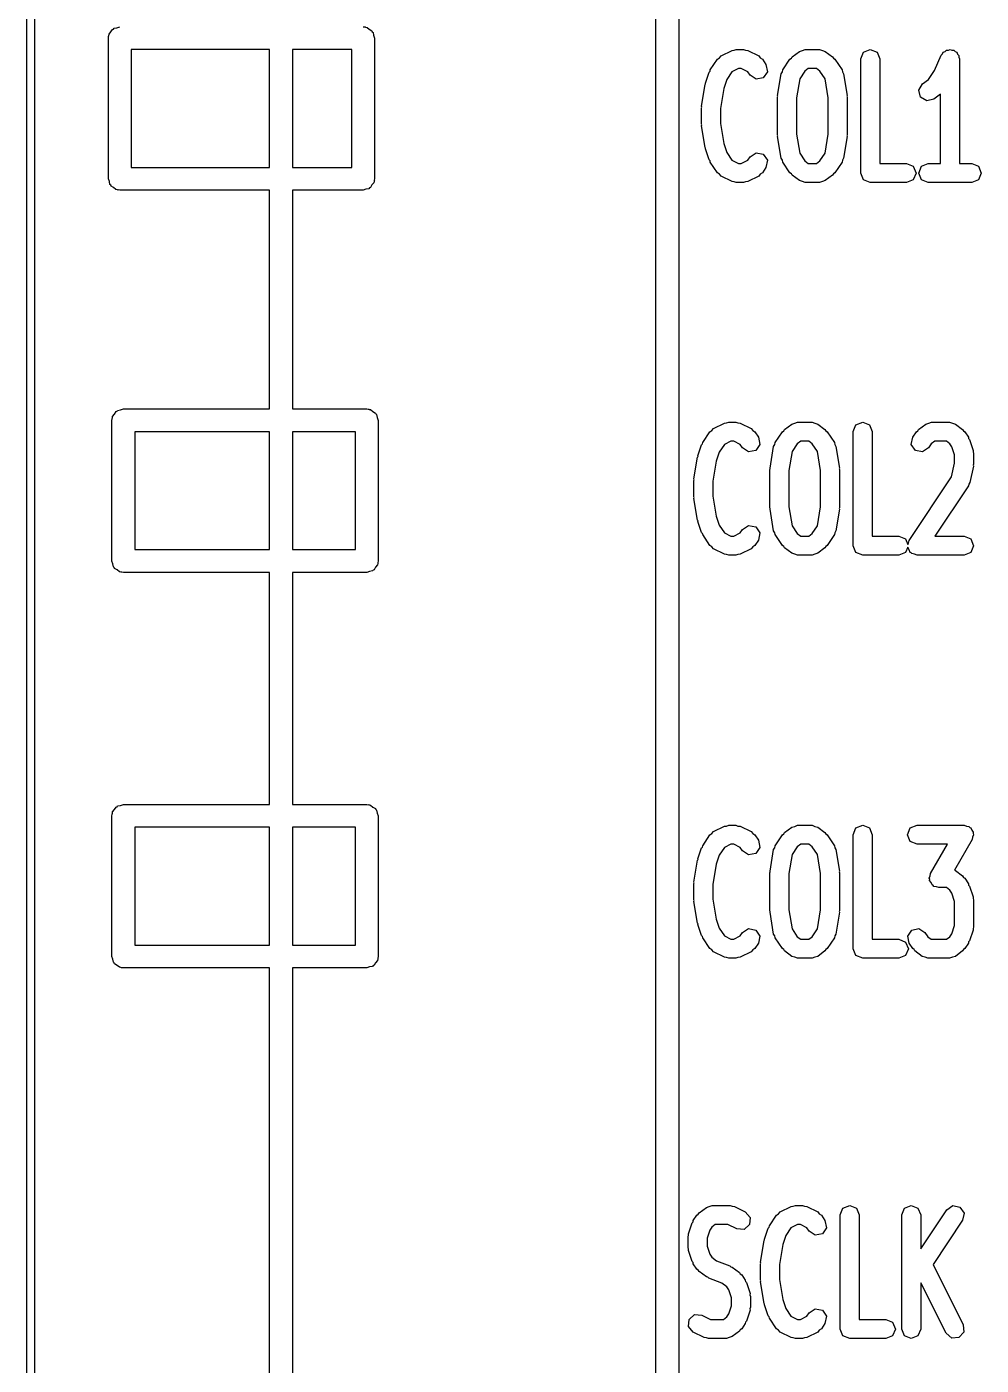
# Model space of a CAD drawing. Extents: x 66 to 223, y -169 to -36.
# Drawn here: x 89.17 to 95.44, y -67.94 to -59.14 of the extents above; entities that cross this region are included whole.
import ezdxf

# ---------------------------------------------------------------- set-up
doc = ezdxf.new("R2010")
doc.units = 0
doc.layers.add('BLACK', color=7, linetype='CONTINUOUS')

msp = doc.modelspace()

# ---------------------------------------------------------------- linework, layer by layer
at = {"layer": 'BLACK', "linetype": 'CONTINUOUS'}
for p, q in [((89.165, -118.993), (89.165, -42.4797)), ((89.215, -42.4797), (89.215, -119)), ((93.4514, -45.7117), (93.4514, -76.1917)), ((93.3014, -76.1167), (93.3014, -45.7867)), ((89.7014, -59.2118), (89.7031, -59.2021)), ((89.7014, -60.1368), (89.7014, -59.2118)), ((89.7026, -59.1988), (89.7042, -59.1959)), ((89.7031, -59.2021), (89.7026, -59.1988)), ((89.7042, -59.1959), (89.7059, -59.1862)), ((89.7059, -59.1862), (89.7185, -59.1713)), ((89.7185, -59.1713), (89.7282, -59.1544)), ((89.7282, -59.1544), (89.7346, -59.1521)), ((89.7346, -59.1521), (89.7389, -59.1469)), ((89.7389, -59.1469), (89.7581, -59.1435)), ((89.7581, -59.1435), (89.7764, -59.1368)), ((91.3764, -59.1368), (91.3862, -59.1386)), ((91.3862, -59.1386), (91.3894, -59.138)), ((91.3894, -59.138), (91.3923, -59.1396)), ((91.3923, -59.1396), (91.4021, -59.1414)), ((91.4021, -59.1414), (91.417, -59.1539)), ((91.417, -59.1539), (91.4339, -59.1636)), ((91.4339, -59.1636), (91.4362, -59.17)), ((91.4362, -59.17), (91.4414, -59.1743)), ((91.4414, -59.1743), (91.4447, -59.1935)), ((91.4447, -59.1935), (91.4514, -59.2118)), ((91.4514, -59.2118), (91.4514, -60.1368)), ((89.8514, -59.2868), (89.8514, -60.0618)), ((90.7614, -59.2868), (89.8514, -59.2868)), ((90.7614, -60.0618), (90.7614, -59.2868)), ((90.9114, -59.2868), (90.9114, -60.0618)), ((91.3014, -59.2868), (90.9114, -59.2868)), ((91.3014, -60.0618), (91.3014, -59.2868)), ((93.7301, -59.3288), (93.8016, -59.2931)), ((93.8016, -59.2931), (93.8161, -59.2921)), ((93.8161, -59.2921), (93.8295, -59.2865)), ((93.8295, -59.2865), (93.8771, -59.2865)), ((93.8771, -59.2865), (93.8906, -59.2921)), ((93.8906, -59.2921), (93.9051, -59.2931)), ((93.9051, -59.2931), (93.9765, -59.3288)), ((94.1968, -59.3347), (94.2444, -59.299)), ((94.2444, -59.299), (94.2636, -59.2941)), ((94.2636, -59.2941), (94.2819, -59.2865)), ((94.2819, -59.2865), (94.3771, -59.2865)), ((94.3771, -59.2865), (94.3954, -59.2941)), ((94.3954, -59.2941), (94.4146, -59.299)), ((94.4146, -59.299), (94.4623, -59.3347)), ((94.648, -59.349), (94.6663, -59.3048)), ((94.6663, -59.3048), (94.7105, -59.2865)), ((94.7105, -59.2865), (94.7547, -59.3048)), ((94.7547, -59.3048), (94.773, -59.349)), ((95.1856, -59.3156), (95.1901, -59.3048)), ((95.1901, -59.3048), (95.2023, -59.2997)), ((95.2023, -59.2997), (95.2119, -59.2907)), ((95.2119, -59.2907), (95.2235, -59.291)), ((95.2235, -59.291), (95.2343, -59.2865)), ((95.2343, -59.2865), (95.2465, -59.2915)), ((95.2465, -59.2915), (95.2597, -59.2919)), ((95.2597, -59.2919), (95.2677, -59.3003)), ((95.2677, -59.3003), (95.2785, -59.3048)), ((95.2785, -59.3048), (95.2835, -59.317)), ((93.6585, -59.4215), (93.7061, -59.35)), ((93.7061, -59.35), (93.7195, -59.341)), ((93.7195, -59.341), (93.7301, -59.3288)), ((93.9765, -59.3288), (93.9871, -59.341)), ((93.9871, -59.341), (94.0006, -59.35)), ((94.0006, -59.35), (94.0244, -59.3857)), ((94.0244, -59.3857), (94.0337, -59.4327)), ((94.1347, -59.4215), (94.1823, -59.35)), ((94.1823, -59.35), (94.1913, -59.344)), ((94.1913, -59.344), (94.1968, -59.3347)), ((94.4623, -59.3347), (94.4678, -59.344)), ((94.4678, -59.344), (94.4768, -59.35)), ((94.4768, -59.35), (94.5244, -59.4215)), ((94.648, -60.099), (94.648, -59.349)), ((94.773, -59.349), (94.773, -60.0365)), ((95.1317, -59.4259), (95.1772, -59.3236)), ((95.1772, -59.3236), (95.1856, -59.3156)), ((95.2835, -59.317), (95.2926, -59.3266)), ((95.2926, -59.3266), (95.2923, -59.3382)), ((95.2923, -59.3382), (95.2968, -59.349)), ((95.2968, -59.349), (95.2968, -60.0365)), ((93.6274, -59.5078), (93.6512, -59.4364)), ((93.6512, -59.4364), (93.6568, -59.4299)), ((93.6568, -59.4299), (93.6585, -59.4215)), ((93.7671, -59.4838), (93.7475, -59.5427)), ((93.8009, -59.4332), (93.7671, -59.4838)), ((93.8443, -59.4115), (93.8009, -59.4332)), ((93.8624, -59.4115), (93.8443, -59.4115)), ((93.9058, -59.4332), (93.8624, -59.4115)), ((93.9204, -59.4551), (93.9058, -59.4332)), ((93.9601, -59.4817), (93.9204, -59.4551)), ((94.0071, -59.4724), (93.9601, -59.4817)), ((94.0337, -59.4327), (94.0071, -59.4724)), ((94.1012, -59.5887), (94.125, -59.4459)), ((94.125, -59.4459), (94.1321, -59.4345)), ((94.1321, -59.4345), (94.1347, -59.4215)), ((94.2461, -59.4796), (94.2254, -59.6042)), ((94.2804, -59.4283), (94.2461, -59.4796)), ((94.3027, -59.4115), (94.2804, -59.4283)), ((94.3563, -59.4115), (94.3027, -59.4115)), ((94.3787, -59.4283), (94.3563, -59.4115)), ((94.4129, -59.4796), (94.3787, -59.4283)), ((94.4337, -59.6042), (94.4129, -59.4796)), ((94.5244, -59.4215), (94.527, -59.4345)), ((94.527, -59.4345), (94.534, -59.4459)), ((94.534, -59.4459), (94.5578, -59.5887)), ((95.0539, -59.5133), (95.093, -59.484)), ((95.093, -59.484), (95.1317, -59.4259)), ((93.6012, -59.6601), (93.625, -59.5173)), ((93.625, -59.5173), (93.6277, -59.5129)), ((93.6277, -59.5129), (93.6274, -59.5078)), ((93.7475, -59.5427), (93.7254, -59.6756)), ((95.0296, -59.5544), (95.0539, -59.5133)), ((95.0414, -59.6008), (95.0296, -59.5544)), ((93.6024, -59.6654), (93.6012, -59.6601)), ((94.1004, -59.599), (94.1024, -59.594)), ((94.1004, -59.849), (94.1004, -59.599)), ((94.1024, -59.594), (94.1012, -59.5887)), ((94.2254, -59.6042), (94.2254, -59.8438)), ((94.4337, -59.8438), (94.4337, -59.6042)), ((94.5578, -59.5887), (94.5566, -59.594)), ((94.5566, -59.594), (94.5587, -59.599)), ((94.5587, -59.599), (94.5587, -59.849)), ((95.0826, -59.6251), (95.0414, -59.6008)), ((95.1289, -59.6133), (95.0826, -59.6251)), ((95.1718, -59.5811), (95.1289, -59.6133)), ((95.1718, -60.0365), (95.1718, -59.5811)), ((93.6004, -59.6704), (93.6024, -59.6654)), ((93.6004, -59.7776), (93.6004, -59.6704)), ((93.7254, -59.6756), (93.7254, -59.7724)), ((93.6024, -59.7826), (93.6004, -59.7776)), ((93.6012, -59.7878), (93.6024, -59.7826)), ((93.625, -59.9307), (93.6012, -59.7878)), ((93.7254, -59.7724), (93.7475, -59.9053)), ((93.7475, -59.9053), (93.7671, -59.9641)), ((94.1024, -59.854), (94.1004, -59.849)), ((94.1012, -59.8593), (94.1024, -59.854)), ((94.125, -60.0021), (94.1012, -59.8593)), ((94.2254, -59.8438), (94.2461, -59.9683)), ((94.4129, -59.9683), (94.4337, -59.8438)), ((94.5578, -59.8593), (94.534, -60.0021)), ((94.5587, -59.849), (94.5566, -59.854)), ((94.5566, -59.854), (94.5578, -59.8593)), ((93.6277, -59.935), (93.625, -59.9307)), ((93.6274, -59.9402), (93.6277, -59.935)), ((93.6512, -60.0116), (93.6274, -59.9402)), ((93.6568, -60.0181), (93.6512, -60.0116)), ((93.7671, -59.9641), (93.8009, -60.0148)), ((93.9058, -60.0148), (93.9204, -59.9929)), ((93.9204, -59.9929), (93.9601, -59.9663)), ((93.9601, -59.9663), (94.0071, -59.9756)), ((94.0071, -59.9756), (94.0337, -60.0153)), ((94.1321, -60.0134), (94.125, -60.0021)), ((94.2461, -59.9683), (94.2804, -60.0197)), ((94.3787, -60.0197), (94.4129, -59.9683)), ((94.534, -60.0021), (94.527, -60.0134)), ((89.8514, -60.0618), (90.7614, -60.0618)), ((90.9114, -60.0618), (91.3014, -60.0618)), ((93.6585, -60.0265), (93.6568, -60.0181)), ((93.7061, -60.0979), (93.6585, -60.0265)), ((93.7195, -60.1069), (93.7061, -60.0979)), ((93.8009, -60.0148), (93.8443, -60.0365)), ((93.8443, -60.0365), (93.8624, -60.0365)), ((93.8624, -60.0365), (93.9058, -60.0148)), ((94.0006, -60.0979), (93.9871, -60.1069)), ((94.0244, -60.0622), (94.0006, -60.0979)), ((94.0337, -60.0153), (94.0244, -60.0622)), ((94.1347, -60.0265), (94.1321, -60.0134)), ((94.1823, -60.0979), (94.1347, -60.0265)), ((94.1913, -60.104), (94.1823, -60.0979)), ((94.2804, -60.0197), (94.3027, -60.0365)), ((94.3027, -60.0365), (94.3563, -60.0365)), ((94.3563, -60.0365), (94.3787, -60.0197)), ((94.4768, -60.0979), (94.4678, -60.104)), ((94.5244, -60.0265), (94.4768, -60.0979)), ((94.527, -60.0134), (94.5244, -60.0265)), ((94.6663, -60.1432), (94.648, -60.099)), ((94.773, -60.0365), (94.9486, -60.0365)), ((94.9486, -60.0365), (94.9928, -60.0548)), ((94.9928, -60.0548), (95.0111, -60.099)), ((95.0111, -60.099), (94.9928, -60.1432)), ((95.0289, -60.099), (95.0472, -60.0548)), ((95.0472, -60.1432), (95.0289, -60.099)), ((95.0472, -60.0548), (95.0914, -60.0365)), ((95.0914, -60.0365), (95.1718, -60.0365)), ((95.2968, -60.0365), (95.3771, -60.0365)), ((95.3771, -60.0365), (95.4213, -60.0548)), ((95.4213, -60.0548), (95.4396, -60.099)), ((95.4396, -60.099), (95.4213, -60.1432)), ((89.7081, -60.1552), (89.7014, -60.1368)), ((89.7115, -60.1743), (89.7081, -60.1552)), ((89.7166, -60.1787), (89.7115, -60.1743)), ((89.719, -60.1851), (89.7166, -60.1787)), ((89.7358, -60.1948), (89.719, -60.1851)), ((91.4344, -60.1774), (91.4246, -60.1943)), ((91.4469, -60.1625), (91.4344, -60.1774)), ((91.4486, -60.1528), (91.4469, -60.1625)), ((91.4503, -60.1499), (91.4486, -60.1528)), ((91.4514, -60.1368), (91.4497, -60.1466)), ((91.4497, -60.1466), (91.4503, -60.1499)), ((93.7301, -60.1192), (93.7195, -60.1069)), ((93.8016, -60.1549), (93.7301, -60.1192)), ((93.8161, -60.1559), (93.8016, -60.1549)), ((93.8295, -60.1615), (93.8161, -60.1559)), ((93.8771, -60.1615), (93.8295, -60.1615)), ((93.8906, -60.1559), (93.8771, -60.1615)), ((93.9051, -60.1549), (93.8906, -60.1559)), ((93.9765, -60.1192), (93.9051, -60.1549)), ((93.9871, -60.1069), (93.9765, -60.1192)), ((94.1968, -60.1133), (94.1913, -60.104)), ((94.2444, -60.149), (94.1968, -60.1133)), ((94.2636, -60.1539), (94.2444, -60.149)), ((94.2819, -60.1615), (94.2636, -60.1539)), ((94.3771, -60.1615), (94.2819, -60.1615)), ((94.3954, -60.1539), (94.3771, -60.1615)), ((94.4146, -60.149), (94.3954, -60.1539)), ((94.4623, -60.1133), (94.4146, -60.149)), ((94.4678, -60.104), (94.4623, -60.1133)), ((94.7105, -60.1615), (94.6663, -60.1432)), ((94.9486, -60.1615), (94.7105, -60.1615)), ((94.9928, -60.1432), (94.9486, -60.1615)), ((95.0914, -60.1615), (95.0472, -60.1432)), ((95.3771, -60.1615), (95.0914, -60.1615)), ((95.4213, -60.1432), (95.3771, -60.1615)), ((89.7508, -60.2073), (89.7358, -60.1948)), ((89.7605, -60.209), (89.7508, -60.2073)), ((89.7634, -60.2107), (89.7605, -60.209)), ((89.7667, -60.2101), (89.7634, -60.2107)), ((89.7764, -60.2118), (89.7667, -60.2101)), ((90.7614, -60.2118), (89.7764, -60.2118)), ((90.7614, -61.65), (90.7614, -60.2118)), ((91.3764, -60.2118), (90.9114, -60.2118)), ((90.9114, -60.2118), (90.9114, -61.65)), ((91.3947, -60.2052), (91.3764, -60.2118)), ((91.4139, -60.2018), (91.3947, -60.2052)), ((91.4183, -60.1966), (91.4139, -60.2018)), ((91.4246, -60.1943), (91.4183, -60.1966)), ((89.7295, -61.6993), (89.742, -61.6844)), ((89.742, -61.6844), (89.7518, -61.6675)), ((89.7518, -61.6675), (89.7582, -61.6652)), ((89.7582, -61.6652), (89.7625, -61.66)), ((89.7625, -61.66), (89.7817, -61.6567)), ((89.7817, -61.6567), (89.8, -61.65)), ((89.8, -61.65), (90.7614, -61.65)), ((90.9114, -61.65), (91.4, -61.65)), ((91.4, -61.65), (91.4097, -61.6517)), ((91.4097, -61.6517), (91.413, -61.6511)), ((91.413, -61.6511), (91.4159, -61.6528)), ((91.4159, -61.6528), (91.4257, -61.6545)), ((91.4257, -61.6545), (91.4406, -61.667)), ((91.4406, -61.667), (91.4575, -61.6768)), ((91.4575, -61.6768), (91.4598, -61.6831)), ((91.4598, -61.6831), (91.465, -61.6875)), ((89.725, -61.725), (89.7267, -61.7153)), ((89.725, -62.65), (89.725, -61.725)), ((89.7261, -61.712), (89.7278, -61.7091)), ((89.7267, -61.7153), (89.7261, -61.712)), ((89.7278, -61.7091), (89.7295, -61.6993)), ((91.465, -61.6875), (91.4683, -61.7067)), ((91.4683, -61.7067), (91.475, -61.725)), ((91.475, -61.725), (91.475, -62.65)), ((93.6801, -61.7788), (93.7516, -61.7431)), ((93.7516, -61.7431), (93.7661, -61.7421)), ((93.7661, -61.7421), (93.7795, -61.7365)), ((93.7795, -61.7365), (93.8271, -61.7365)), ((93.8271, -61.7365), (93.8406, -61.7421)), ((93.8406, -61.7421), (93.8551, -61.7431)), ((93.8551, -61.7431), (93.9265, -61.7788)), ((94.1468, -61.7847), (94.1944, -61.749)), ((94.1944, -61.749), (94.2136, -61.7441)), ((94.2136, -61.7441), (94.2319, -61.7365)), ((94.2319, -61.7365), (94.3271, -61.7365)), ((94.3271, -61.7365), (94.3454, -61.7441)), ((94.3454, -61.7441), (94.3646, -61.749)), ((94.3646, -61.749), (94.4123, -61.7847)), ((94.598, -61.799), (94.6163, -61.7548)), ((94.6163, -61.7548), (94.6605, -61.7365)), ((94.6605, -61.7365), (94.7047, -61.7548)), ((94.7047, -61.7548), (94.723, -61.799)), ((95.0277, -61.7847), (95.0754, -61.749)), ((95.0754, -61.749), (95.0946, -61.7441)), ((95.0946, -61.7441), (95.1129, -61.7365)), ((95.1129, -61.7365), (95.2319, -61.7365)), ((95.2319, -61.7365), (95.2502, -61.7441)), ((95.2502, -61.7441), (95.2694, -61.749)), ((95.2694, -61.749), (95.317, -61.7847)), ((89.875, -61.8), (89.875, -62.575)), ((90.7614, -61.8), (89.875, -61.8)), ((90.7614, -62.575), (90.7614, -61.8)), ((90.9114, -61.8), (90.9114, -62.575)), ((91.325, -61.8), (90.9114, -61.8)), ((91.325, -62.575), (91.325, -61.8)), ((93.6085, -61.8715), (93.6561, -61.8)), ((93.6561, -61.8), (93.6695, -61.791)), ((93.6695, -61.791), (93.6801, -61.7788)), ((93.9265, -61.7788), (93.9371, -61.791)), ((93.9371, -61.791), (93.9506, -61.8)), ((93.9506, -61.8), (93.9744, -61.8357)), ((93.9744, -61.8357), (93.9837, -61.8827)), ((94.0847, -61.8715), (94.1323, -61.8)), ((94.1323, -61.8), (94.1413, -61.794)), ((94.1413, -61.794), (94.1468, -61.7847)), ((94.4123, -61.7847), (94.4178, -61.794)), ((94.4178, -61.794), (94.4268, -61.8)), ((94.4268, -61.8), (94.4744, -61.8715)), ((94.598, -62.549), (94.598, -61.799)), ((94.723, -61.799), (94.723, -62.4865)), ((94.9801, -61.8827), (94.9894, -61.8357)), ((94.9894, -61.8357), (95.0132, -61.8)), ((95.0132, -61.8), (95.0222, -61.794)), ((95.0222, -61.794), (95.0277, -61.7847)), ((95.317, -61.7847), (95.3225, -61.794)), ((95.3225, -61.794), (95.3315, -61.8)), ((95.3315, -61.8), (95.3553, -61.8357)), ((95.3553, -61.8357), (95.357, -61.8442)), ((95.357, -61.8442), (95.3626, -61.8506)), ((95.3626, -61.8506), (95.3864, -61.9221)), ((93.5774, -61.9578), (93.6012, -61.8864)), ((93.6012, -61.8864), (93.6068, -61.8799)), ((93.6068, -61.8799), (93.6085, -61.8715)), ((93.7171, -61.9338), (93.6975, -61.9927)), ((93.7509, -61.8832), (93.7171, -61.9338)), ((93.7943, -61.8615), (93.7509, -61.8832)), ((93.8124, -61.8615), (93.7943, -61.8615)), ((93.8558, -61.8832), (93.8124, -61.8615)), ((93.8704, -61.9051), (93.8558, -61.8832)), ((93.9101, -61.9317), (93.8704, -61.9051)), ((93.9571, -61.9224), (93.9101, -61.9317)), ((93.9837, -61.8827), (93.9571, -61.9224)), ((94.0512, -62.0387), (94.075, -61.8959)), ((94.075, -61.8959), (94.0821, -61.8845)), ((94.0821, -61.8845), (94.0847, -61.8715)), ((94.1961, -61.9296), (94.1754, -62.0542)), ((94.2304, -61.8783), (94.1961, -61.9296)), ((94.2527, -61.8615), (94.2304, -61.8783)), ((94.3063, -61.8615), (94.2527, -61.8615)), ((94.3287, -61.8783), (94.3063, -61.8615)), ((94.3629, -61.9296), (94.3287, -61.8783)), ((94.3837, -62.0542), (94.3629, -61.9296)), ((94.4744, -61.8715), (94.477, -61.8845)), ((94.477, -61.8845), (94.484, -61.8959)), ((94.484, -61.8959), (94.5078, -62.0387)), ((95.0068, -61.9224), (94.9801, -61.8827)), ((95.0537, -61.9317), (95.0068, -61.9224)), ((95.0934, -61.9051), (95.0537, -61.9317)), ((95.1113, -61.8783), (95.0934, -61.9051)), ((95.1337, -61.8615), (95.1113, -61.8783)), ((95.2111, -61.8615), (95.1337, -61.8615)), ((95.2335, -61.8783), (95.2111, -61.8615)), ((95.2467, -61.8981), (95.2335, -61.8783)), ((95.2646, -61.952), (95.2467, -61.8981)), ((95.3864, -61.9221), (95.3857, -61.9323)), ((95.3857, -61.9323), (95.3896, -61.9418)), ((95.3896, -61.9418), (95.3896, -62.0133)), ((93.5512, -62.1101), (93.575, -61.9673)), ((93.575, -61.9673), (93.5777, -61.9629)), ((93.5777, -61.9629), (93.5774, -61.9578)), ((93.6975, -61.9927), (93.6754, -62.1256)), ((95.2448, -62.0955), (95.2646, -62.0064)), ((95.2646, -62.0064), (95.2646, -61.952)), ((95.3882, -62.0268), (95.3643, -62.134)), ((95.3896, -62.0133), (95.3869, -62.0198)), ((95.3869, -62.0198), (95.3882, -62.0268)), ((93.5504, -62.1204), (93.5524, -62.1154)), ((93.5504, -62.2276), (93.5504, -62.1204)), ((93.5524, -62.1154), (93.5512, -62.1101)), ((94.0504, -62.049), (94.0524, -62.044)), ((94.0504, -62.299), (94.0504, -62.049)), ((94.0524, -62.044), (94.0512, -62.0387)), ((94.1754, -62.0542), (94.1754, -62.2938)), ((94.3837, -62.2938), (94.3837, -62.0542)), ((94.5078, -62.0387), (94.5066, -62.044)), ((94.5066, -62.044), (94.5087, -62.049)), ((94.5087, -62.049), (94.5087, -62.299)), ((94.9656, -62.5143), (95.2448, -62.0955)), ((93.6754, -62.1256), (93.6754, -62.2224)), ((95.3553, -62.1551), (95.1344, -62.4865)), ((95.3576, -62.1436), (95.3553, -62.1551)), ((95.3643, -62.134), (95.3576, -62.1436)), ((93.5524, -62.2326), (93.5504, -62.2276)), ((93.5512, -62.2378), (93.5524, -62.2326)), ((93.575, -62.3807), (93.5512, -62.2378)), ((93.6754, -62.2224), (93.6975, -62.3553)), ((94.0524, -62.304), (94.0504, -62.299)), ((94.1754, -62.2938), (94.1961, -62.4183)), ((94.3629, -62.4183), (94.3837, -62.2938)), ((94.5087, -62.299), (94.5066, -62.304)), ((93.5777, -62.385), (93.575, -62.3807)), ((93.5774, -62.3902), (93.5777, -62.385)), ((93.6975, -62.3553), (93.7171, -62.4141)), ((94.0512, -62.3093), (94.0524, -62.304)), ((94.075, -62.4521), (94.0512, -62.3093)), ((94.5078, -62.3093), (94.484, -62.4521)), ((94.5066, -62.304), (94.5078, -62.3093)), ((93.6012, -62.4616), (93.5774, -62.3902)), ((93.6068, -62.4681), (93.6012, -62.4616)), ((93.6085, -62.4765), (93.6068, -62.4681)), ((93.6561, -62.5479), (93.6085, -62.4765)), ((93.7171, -62.4141), (93.7509, -62.4648)), ((93.7509, -62.4648), (93.7943, -62.4865)), ((93.8124, -62.4865), (93.8558, -62.4648)), ((93.8558, -62.4648), (93.8704, -62.4429)), ((93.8704, -62.4429), (93.9101, -62.4163)), ((93.9101, -62.4163), (93.9571, -62.4256)), ((93.9571, -62.4256), (93.9837, -62.4653)), ((93.9837, -62.4653), (93.9744, -62.5122)), ((94.0821, -62.4634), (94.075, -62.4521)), ((94.0847, -62.4765), (94.0821, -62.4634)), ((94.1323, -62.5479), (94.0847, -62.4765)), ((94.1961, -62.4183), (94.2304, -62.4697)), ((94.2304, -62.4697), (94.2527, -62.4865)), ((94.3063, -62.4865), (94.3287, -62.4697)), ((94.3287, -62.4697), (94.3629, -62.4183)), ((94.4744, -62.4765), (94.4268, -62.5479)), ((94.477, -62.4634), (94.4744, -62.4765)), ((94.484, -62.4521), (94.477, -62.4634)), ((93.6695, -62.5569), (93.6561, -62.5479)), ((93.6801, -62.5692), (93.6695, -62.5569)), ((93.7943, -62.4865), (93.8124, -62.4865)), ((93.9371, -62.5569), (93.9265, -62.5692)), ((93.9506, -62.5479), (93.9371, -62.5569)), ((93.9744, -62.5122), (93.9506, -62.5479)), ((94.1413, -62.554), (94.1323, -62.5479)), ((94.1468, -62.5633), (94.1413, -62.554)), ((94.1944, -62.599), (94.1468, -62.5633)), ((94.2527, -62.4865), (94.3063, -62.4865)), ((94.4123, -62.5633), (94.3646, -62.599)), ((94.4178, -62.554), (94.4123, -62.5633)), ((94.4268, -62.5479), (94.4178, -62.554)), ((94.6163, -62.5932), (94.598, -62.549)), ((94.723, -62.4865), (94.8986, -62.4865)), ((94.8986, -62.4865), (94.9428, -62.5048)), ((94.9428, -62.5048), (94.9581, -62.5418)), ((94.9566, -62.5597), (94.9428, -62.5932)), ((94.9563, -62.5612), (94.9566, -62.5597)), ((94.9665, -62.5764), (94.9563, -62.5612)), ((94.9581, -62.5418), (94.9621, -62.5322)), ((94.9621, -62.5322), (94.9656, -62.5143)), ((95.1344, -62.4865), (95.3271, -62.4865)), ((95.3271, -62.4865), (95.3713, -62.5048)), ((95.3713, -62.5048), (95.3896, -62.549)), ((95.3896, -62.549), (95.3713, -62.5932)), ((89.7317, -62.6683), (89.725, -62.65)), ((89.875, -62.575), (90.7614, -62.575)), ((90.9114, -62.575), (91.325, -62.575)), ((91.475, -62.65), (91.4733, -62.6597)), ((93.7516, -62.6049), (93.6801, -62.5692)), ((93.7661, -62.6059), (93.7516, -62.6049)), ((93.7795, -62.6115), (93.7661, -62.6059)), ((93.8271, -62.6115), (93.7795, -62.6115)), ((93.8406, -62.6059), (93.8271, -62.6115)), ((93.8551, -62.6049), (93.8406, -62.6059)), ((93.9265, -62.5692), (93.8551, -62.6049)), ((94.2136, -62.6039), (94.1944, -62.599)), ((94.2319, -62.6115), (94.2136, -62.6039)), ((94.3271, -62.6115), (94.2319, -62.6115)), ((94.3454, -62.6039), (94.3271, -62.6115)), ((94.3646, -62.599), (94.3454, -62.6039)), ((94.6605, -62.6115), (94.6163, -62.5932)), ((94.8986, -62.6115), (94.6605, -62.6115)), ((94.9428, -62.5932), (94.8986, -62.6115)), ((94.9734, -62.5932), (94.9665, -62.5764)), ((94.9794, -62.5956), (94.9734, -62.5932)), ((94.983, -62.601), (94.9794, -62.5956)), ((95.0008, -62.6045), (94.983, -62.601)), ((95.0176, -62.6115), (95.0008, -62.6045)), ((95.3271, -62.6115), (95.0176, -62.6115)), ((95.3713, -62.5932), (95.3271, -62.6115)), ((89.735, -62.6875), (89.7317, -62.6683)), ((89.7402, -62.6918), (89.735, -62.6875)), ((89.7425, -62.6982), (89.7402, -62.6918)), ((89.7594, -62.708), (89.7425, -62.6982)), ((89.7743, -62.7205), (89.7594, -62.708)), ((89.7841, -62.7222), (89.7743, -62.7205)), ((89.787, -62.7239), (89.7841, -62.7222)), ((89.7903, -62.7233), (89.787, -62.7239)), ((89.8, -62.725), (89.7903, -62.7233)), ((90.7614, -62.725), (89.8, -62.725)), ((90.7614, -64.25), (90.7614, -62.725)), ((91.4, -62.725), (90.9114, -62.725)), ((90.9114, -62.725), (90.9114, -64.25)), ((91.4183, -62.7183), (91.4, -62.725)), ((91.4375, -62.715), (91.4183, -62.7183)), ((91.4419, -62.7098), (91.4375, -62.715)), ((91.4482, -62.7075), (91.4419, -62.7098)), ((91.458, -62.6906), (91.4482, -62.7075)), ((91.4705, -62.6757), (91.458, -62.6906)), ((91.4722, -62.6659), (91.4705, -62.6757)), ((91.4739, -62.663), (91.4722, -62.6659)), ((91.4733, -62.6597), (91.4739, -62.663)), ((89.725, -64.325), (89.7267, -64.3153)), ((89.7261, -64.312), (89.7278, -64.3091)), ((89.7267, -64.3153), (89.7261, -64.312)), ((89.7278, -64.3091), (89.7295, -64.2993)), ((89.7295, -64.2993), (89.742, -64.2844)), ((89.742, -64.2844), (89.7518, -64.2675)), ((89.7518, -64.2675), (89.7582, -64.2652)), ((89.7582, -64.2652), (89.7625, -64.26)), ((89.7625, -64.26), (89.7817, -64.2567)), ((89.7817, -64.2567), (89.8, -64.25)), ((89.8, -64.25), (90.7614, -64.25)), ((90.9114, -64.25), (91.4, -64.25)), ((91.4, -64.25), (91.4097, -64.2517)), ((91.4097, -64.2517), (91.413, -64.2511)), ((91.413, -64.2511), (91.4159, -64.2528)), ((91.4159, -64.2528), (91.4257, -64.2545)), ((91.4257, -64.2545), (91.4406, -64.267)), ((91.4406, -64.267), (91.4575, -64.2768)), ((91.4575, -64.2768), (91.4598, -64.2831)), ((91.4598, -64.2831), (91.465, -64.2875)), ((91.465, -64.2875), (91.4683, -64.3067)), ((91.4683, -64.3067), (91.475, -64.325)), ((89.725, -65.25), (89.725, -64.325)), ((89.875, -64.4), (89.875, -65.175)), ((90.7614, -64.4), (89.875, -64.4)), ((90.7614, -65.175), (90.7614, -64.4)), ((90.9114, -64.4), (90.9114, -65.175)), ((91.325, -64.4), (90.9114, -64.4)), ((91.325, -65.175), (91.325, -64.4)), ((91.475, -64.325), (91.475, -65.25)), ((93.6801, -64.4288), (93.7516, -64.3931)), ((93.7516, -64.3931), (93.7661, -64.3921)), ((93.7661, -64.3921), (93.7795, -64.3865)), ((93.7795, -64.3865), (93.8271, -64.3865)), ((93.8271, -64.3865), (93.8406, -64.3921)), ((93.8406, -64.3921), (93.8551, -64.3931)), ((93.8551, -64.3931), (93.9265, -64.4288)), ((94.1468, -64.4347), (94.1944, -64.399)), ((94.1944, -64.399), (94.2136, -64.3941)), ((94.2136, -64.3941), (94.2319, -64.3865)), ((94.2319, -64.3865), (94.3271, -64.3865)), ((94.3271, -64.3865), (94.3454, -64.3941)), ((94.3454, -64.3941), (94.3646, -64.399)), ((94.3646, -64.399), (94.4123, -64.4347)), ((94.598, -64.449), (94.6163, -64.4048)), ((94.6163, -64.4048), (94.6605, -64.3865)), ((94.6605, -64.3865), (94.7047, -64.4048)), ((94.7047, -64.4048), (94.723, -64.449)), ((94.9551, -64.449), (94.9734, -64.4048)), ((94.9734, -64.4048), (95.0176, -64.3865)), ((95.0176, -64.3865), (95.3271, -64.3865)), ((95.3271, -64.3865), (95.3423, -64.3928)), ((95.3423, -64.3928), (95.3586, -64.395)), ((95.3586, -64.395), (95.3637, -64.4016)), ((95.3637, -64.4016), (95.3713, -64.4048)), ((95.3713, -64.4048), (95.3776, -64.42)), ((93.6085, -64.5215), (93.6561, -64.45)), ((93.6561, -64.45), (93.6695, -64.441)), ((93.6695, -64.441), (93.6801, -64.4288)), ((93.9265, -64.4288), (93.9371, -64.441)), ((93.9371, -64.441), (93.9506, -64.45)), ((93.9506, -64.45), (93.9744, -64.4857)), ((93.9744, -64.4857), (93.9837, -64.5327)), ((94.0847, -64.5215), (94.1323, -64.45)), ((94.1323, -64.45), (94.1413, -64.444)), ((94.1413, -64.444), (94.1468, -64.4347)), ((94.4123, -64.4347), (94.4178, -64.444)), ((94.4178, -64.444), (94.4268, -64.45)), ((94.4268, -64.45), (94.4744, -64.5215)), ((94.598, -65.199), (94.598, -64.449)), ((94.723, -64.449), (94.723, -65.1365)), ((94.9734, -64.4932), (94.9551, -64.449)), ((95.0176, -64.5115), (94.9734, -64.4932)), ((95.3811, -64.4805), (95.263, -64.683)), ((95.3776, -64.42), (95.3876, -64.4331)), ((95.3833, -64.4642), (95.3811, -64.4805)), ((95.3896, -64.449), (95.3833, -64.4642)), ((95.3876, -64.4331), (95.3865, -64.4413)), ((95.3865, -64.4413), (95.3896, -64.449)), ((93.5774, -64.6078), (93.6012, -64.5364)), ((93.6012, -64.5364), (93.6068, -64.5299)), ((93.6068, -64.5299), (93.6085, -64.5215)), ((93.7171, -64.5838), (93.6975, -64.6427)), ((93.7509, -64.5332), (93.7171, -64.5838)), ((93.7943, -64.5115), (93.7509, -64.5332)), ((93.8124, -64.5115), (93.7943, -64.5115)), ((93.8558, -64.5332), (93.8124, -64.5115)), ((93.8704, -64.5551), (93.8558, -64.5332)), ((93.9101, -64.5817), (93.8704, -64.5551)), ((93.9571, -64.5724), (93.9101, -64.5817)), ((93.9837, -64.5327), (93.9571, -64.5724)), ((94.0512, -64.6887), (94.075, -64.5459)), ((94.075, -64.5459), (94.0821, -64.5345)), ((94.0821, -64.5345), (94.0847, -64.5215)), ((94.1961, -64.5796), (94.1754, -64.7042)), ((94.2304, -64.5283), (94.1961, -64.5796)), ((94.2527, -64.5115), (94.2304, -64.5283)), ((94.3063, -64.5115), (94.2527, -64.5115)), ((94.3287, -64.5283), (94.3063, -64.5115)), ((94.3629, -64.5796), (94.3287, -64.5283)), ((94.3837, -64.7042), (94.3629, -64.5796)), ((94.4744, -64.5215), (94.477, -64.5345)), ((94.477, -64.5345), (94.484, -64.5459)), ((94.484, -64.5459), (94.5078, -64.6887)), ((95.2183, -64.5115), (95.0176, -64.5115)), ((95.1065, -64.7032), (95.2183, -64.5115)), ((93.5512, -64.7601), (93.575, -64.6173)), ((93.575, -64.6173), (93.5777, -64.6129)), ((93.5777, -64.6129), (93.5774, -64.6078)), ((93.6975, -64.6427), (93.6754, -64.7756)), ((93.5524, -64.7654), (93.5512, -64.7601)), ((94.0504, -64.699), (94.0524, -64.694)), ((94.0504, -64.949), (94.0504, -64.699)), ((94.0524, -64.694), (94.0512, -64.6887)), ((94.1754, -64.7042), (94.1754, -64.9438)), ((94.3837, -64.9438), (94.3837, -64.7042)), ((94.5078, -64.6887), (94.5066, -64.694)), ((94.5066, -64.694), (94.5087, -64.699)), ((94.5087, -64.699), (94.5087, -64.949)), ((95.098, -64.7347), (95.1043, -64.7195)), ((95.1012, -64.7424), (95.098, -64.7347)), ((95.1, -64.7506), (95.1012, -64.7424)), ((95.11, -64.7637), (95.1, -64.7506)), ((95.1043, -64.7195), (95.1065, -64.7032)), ((95.1163, -64.7789), (95.11, -64.7637)), ((95.263, -64.683), (95.2694, -64.6847)), ((95.2694, -64.6847), (95.317, -64.7204)), ((95.317, -64.7204), (95.3225, -64.7297)), ((95.3225, -64.7297), (95.3315, -64.7357)), ((95.3315, -64.7357), (95.3553, -64.7715)), ((93.5504, -64.7704), (93.5524, -64.7654)), ((93.5504, -64.8776), (93.5504, -64.7704)), ((93.6754, -64.7756), (93.6754, -64.8724)), ((95.124, -64.7821), (95.1163, -64.7789)), ((95.129, -64.7887), (95.124, -64.7821)), ((95.1453, -64.7909), (95.129, -64.7887)), ((95.1605, -64.7972), (95.1453, -64.7909)), ((95.2111, -64.7972), (95.1605, -64.7972)), ((95.2335, -64.814), (95.2111, -64.7972)), ((95.2467, -64.8338), (95.2335, -64.814)), ((95.2646, -64.8877), (95.2467, -64.8338)), ((95.3553, -64.7715), (95.357, -64.7799)), ((95.357, -64.7799), (95.3626, -64.7864)), ((95.3626, -64.7864), (95.3864, -64.8578)), ((93.5524, -64.8826), (93.5504, -64.8776)), ((93.5512, -64.8878), (93.5524, -64.8826)), ((93.575, -65.0307), (93.5512, -64.8878)), ((93.6754, -64.8724), (93.6975, -65.0053)), ((95.2646, -65.046), (95.2646, -64.8877)), ((95.3864, -64.8578), (95.3857, -64.8681)), ((95.3857, -64.8681), (95.3896, -64.8776)), ((95.3896, -64.8776), (95.3896, -65.0561)), ((93.6975, -65.0053), (93.7171, -65.0641)), ((94.0524, -64.954), (94.0504, -64.949)), ((94.0512, -64.9593), (94.0524, -64.954)), ((94.075, -65.1021), (94.0512, -64.9593)), ((94.1754, -64.9438), (94.1961, -65.0683)), ((94.3629, -65.0683), (94.3837, -64.9438)), ((94.5078, -64.9593), (94.484, -65.1021)), ((94.5087, -64.949), (94.5066, -64.954)), ((94.5066, -64.954), (94.5078, -64.9593)), ((93.5777, -65.035), (93.575, -65.0307)), ((93.5774, -65.0402), (93.5777, -65.035)), ((93.6012, -65.1116), (93.5774, -65.0402)), ((93.6068, -65.1181), (93.6012, -65.1116)), ((93.7171, -65.0641), (93.7509, -65.1148)), ((93.7509, -65.1148), (93.7943, -65.1365)), ((93.8124, -65.1365), (93.8558, -65.1148)), ((93.8558, -65.1148), (93.8704, -65.0929)), ((93.8704, -65.0929), (93.9101, -65.0663)), ((93.9101, -65.0663), (93.9571, -65.0756)), ((93.9571, -65.0756), (93.9837, -65.1153)), ((93.9837, -65.1153), (93.9744, -65.1622)), ((94.0821, -65.1134), (94.075, -65.1021)), ((94.0847, -65.1265), (94.0821, -65.1134)), ((94.1961, -65.0683), (94.2304, -65.1197)), ((94.3287, -65.1197), (94.3629, -65.0683)), ((94.477, -65.1134), (94.4744, -65.1265)), ((94.484, -65.1021), (94.477, -65.1134)), ((94.9563, -65.1153), (94.9829, -65.0756)), ((94.9656, -65.1622), (94.9563, -65.1153)), ((94.9829, -65.0756), (95.0299, -65.0663)), ((95.0299, -65.0663), (95.0696, -65.0929)), ((95.0696, -65.0929), (95.0875, -65.1197)), ((95.2335, -65.1197), (95.2467, -65.0999)), ((95.2467, -65.0999), (95.2646, -65.046)), ((95.3864, -65.0759), (95.3626, -65.1473)), ((95.3896, -65.0561), (95.3857, -65.0656)), ((95.3857, -65.0656), (95.3864, -65.0759)), ((89.875, -65.175), (90.7614, -65.175)), ((90.9114, -65.175), (91.325, -65.175)), ((93.6085, -65.1265), (93.6068, -65.1181)), ((93.6561, -65.1979), (93.6085, -65.1265)), ((93.6695, -65.2069), (93.6561, -65.1979)), ((93.7943, -65.1365), (93.8124, -65.1365)), ((93.9506, -65.1979), (93.9371, -65.2069)), ((93.9744, -65.1622), (93.9506, -65.1979)), ((94.1323, -65.1979), (94.0847, -65.1265)), ((94.1413, -65.204), (94.1323, -65.1979)), ((94.1468, -65.2133), (94.1413, -65.204)), ((94.2304, -65.1197), (94.2527, -65.1365)), ((94.2527, -65.1365), (94.3063, -65.1365)), ((94.3063, -65.1365), (94.3287, -65.1197)), ((94.4178, -65.204), (94.4123, -65.2133)), ((94.4268, -65.1979), (94.4178, -65.204)), ((94.4744, -65.1265), (94.4268, -65.1979)), ((94.6163, -65.2432), (94.598, -65.199)), ((94.723, -65.1365), (94.8986, -65.1365)), ((94.8986, -65.1365), (94.9428, -65.1548)), ((94.9428, -65.1548), (94.9611, -65.199)), ((94.9611, -65.199), (94.9428, -65.2432)), ((94.9894, -65.1979), (94.9656, -65.1622)), ((94.9984, -65.204), (94.9894, -65.1979)), ((95.0039, -65.2133), (94.9984, -65.204)), ((95.0875, -65.1197), (95.1099, -65.1365)), ((95.1099, -65.1365), (95.2111, -65.1365)), ((95.2111, -65.1365), (95.2335, -65.1197)), ((95.3225, -65.204), (95.317, -65.2133)), ((95.3315, -65.1979), (95.3225, -65.204)), ((95.3553, -65.1622), (95.3315, -65.1979)), ((95.357, -65.1538), (95.3553, -65.1622)), ((95.3626, -65.1473), (95.357, -65.1538)), ((89.7317, -65.2683), (89.725, -65.25)), ((89.735, -65.2875), (89.7317, -65.2683)), ((89.7402, -65.2918), (89.735, -65.2875)), ((89.7425, -65.2982), (89.7402, -65.2918)), ((91.458, -65.2906), (91.4482, -65.3075)), ((91.4705, -65.2757), (91.458, -65.2906)), ((91.4722, -65.2659), (91.4705, -65.2757)), ((91.4739, -65.263), (91.4722, -65.2659)), ((91.475, -65.25), (91.4733, -65.2597)), ((91.4733, -65.2597), (91.4739, -65.263)), ((93.6801, -65.2192), (93.6695, -65.2069)), ((93.7516, -65.2549), (93.6801, -65.2192)), ((93.7661, -65.2559), (93.7516, -65.2549)), ((93.7795, -65.2615), (93.7661, -65.2559)), ((93.8271, -65.2615), (93.7795, -65.2615)), ((93.8406, -65.2559), (93.8271, -65.2615)), ((93.8551, -65.2549), (93.8406, -65.2559)), ((93.9265, -65.2192), (93.8551, -65.2549)), ((93.9371, -65.2069), (93.9265, -65.2192)), ((94.1944, -65.249), (94.1468, -65.2133)), ((94.2136, -65.2539), (94.1944, -65.249)), ((94.2319, -65.2615), (94.2136, -65.2539)), ((94.3271, -65.2615), (94.2319, -65.2615)), ((94.3454, -65.2539), (94.3271, -65.2615)), ((94.3646, -65.249), (94.3454, -65.2539)), ((94.4123, -65.2133), (94.3646, -65.249)), ((94.6605, -65.2615), (94.6163, -65.2432)), ((94.8986, -65.2615), (94.6605, -65.2615)), ((94.9428, -65.2432), (94.8986, -65.2615)), ((95.0515, -65.249), (95.0039, -65.2133)), ((95.0707, -65.2539), (95.0515, -65.249)), ((95.0891, -65.2615), (95.0707, -65.2539)), ((95.2319, -65.2615), (95.0891, -65.2615)), ((95.2502, -65.2539), (95.2319, -65.2615)), ((95.2694, -65.249), (95.2502, -65.2539)), ((95.317, -65.2133), (95.2694, -65.249)), ((89.7594, -65.308), (89.7425, -65.2982)), ((89.7743, -65.3205), (89.7594, -65.308)), ((89.7841, -65.3222), (89.7743, -65.3205)), ((89.787, -65.3239), (89.7841, -65.3222)), ((89.7903, -65.3233), (89.787, -65.3239)), ((89.8, -65.325), (89.7903, -65.3233)), ((90.7614, -65.325), (89.8, -65.325)), ((90.7614, -76.1917), (90.7614, -65.325)), ((91.4, -65.325), (90.9114, -65.325)), ((90.9114, -65.325), (90.9114, -76.1167)), ((91.4183, -65.3183), (91.4, -65.325)), ((91.4375, -65.315), (91.4183, -65.3183)), ((91.4419, -65.3098), (91.4375, -65.315)), ((91.4482, -65.3075), (91.4419, -65.3098)), ((93.5466, -66.9857), (93.5704, -66.95)), ((93.5704, -66.95), (93.5794, -66.944)), ((93.5794, -66.944), (93.5849, -66.9347)), ((93.5849, -66.9347), (93.6325, -66.899)), ((93.6325, -66.899), (93.6517, -66.8941)), ((93.6517, -66.8941), (93.67, -66.8865)), ((93.67, -66.8865), (93.789, -66.8865)), ((93.789, -66.8865), (93.8025, -66.8921)), ((93.8025, -66.8921), (93.817, -66.8931)), ((93.817, -66.8931), (93.8884, -66.9288)), ((93.8884, -66.9288), (93.9198, -66.9649)), ((94.0466, -67.0215), (94.0942, -66.95)), ((94.0942, -66.95), (94.1076, -66.941)), ((94.1076, -66.941), (94.1182, -66.9288)), ((94.1182, -66.9288), (94.1897, -66.8931)), ((94.1897, -66.8931), (94.2042, -66.8921)), ((94.2042, -66.8921), (94.2176, -66.8865)), ((94.2176, -66.8865), (94.2652, -66.8865)), ((94.2652, -66.8865), (94.2787, -66.8921)), ((94.2787, -66.8921), (94.2932, -66.8931)), ((94.2932, -66.8931), (94.3646, -66.9288)), ((94.3646, -66.9288), (94.3752, -66.941)), ((94.3752, -66.941), (94.3887, -66.95)), ((94.3887, -66.95), (94.4125, -66.9857)), ((94.5123, -66.949), (94.5306, -66.9048)), ((94.5123, -67.699), (94.5123, -66.949)), ((94.5306, -66.9048), (94.5748, -66.8865)), ((94.5748, -66.8865), (94.619, -66.9048)), ((94.619, -66.9048), (94.6373, -66.949)), ((94.6373, -66.949), (94.6373, -67.6365)), ((94.917, -66.949), (94.9353, -66.9048)), ((94.917, -67.699), (94.917, -66.949)), ((94.9353, -66.9048), (94.9795, -66.8865)), ((94.9795, -66.8865), (95.0237, -66.9048)), ((95.0237, -66.9048), (95.042, -66.949)), ((95.042, -67.1711), (95.2132, -66.9143)), ((95.042, -66.949), (95.042, -67.1711)), ((95.2132, -66.9143), (95.253, -66.8877)), ((95.253, -66.8877), (95.2999, -66.897)), ((95.2999, -66.897), (95.3265, -66.9367)), ((95.3265, -66.9367), (95.3172, -66.9837)), ((93.5155, -67.0721), (93.5393, -67.0006)), ((93.5393, -67.0006), (93.5449, -66.9942)), ((93.5449, -66.9942), (93.5466, -66.9857)), ((93.6552, -67.0481), (93.6373, -67.102)), ((93.6684, -67.0283), (93.6552, -67.0481)), ((93.6908, -67.0115), (93.6684, -67.0283)), ((93.7743, -67.0115), (93.6908, -67.0115)), ((93.8325, -67.0406), (93.7743, -67.0115)), ((93.8802, -67.044), (93.8325, -67.0406)), ((93.9164, -67.0126), (93.8802, -67.044)), ((93.9198, -66.9649), (93.9164, -67.0126)), ((94.0155, -67.1078), (94.0393, -67.0364)), ((94.0393, -67.0364), (94.0449, -67.0299)), ((94.0449, -67.0299), (94.0466, -67.0215)), ((94.189, -67.0332), (94.1552, -67.0838)), ((94.2324, -67.0115), (94.189, -67.0332)), ((94.2505, -67.0115), (94.2324, -67.0115)), ((94.2939, -67.0332), (94.2505, -67.0115)), ((94.3085, -67.0551), (94.2939, -67.0332)), ((94.4218, -67.0327), (94.3952, -67.0724)), ((94.4125, -66.9857), (94.4218, -67.0327)), ((95.3172, -66.9837), (95.1231, -67.2749)), ((93.5123, -67.0918), (93.5162, -67.0823)), ((93.5123, -67.1633), (93.5123, -67.0918)), ((93.5162, -67.0823), (93.5155, -67.0721)), ((93.6373, -67.102), (93.6373, -67.1531)), ((93.9893, -67.2601), (94.0131, -67.1173)), ((94.0131, -67.1173), (94.0158, -67.1129)), ((94.0158, -67.1129), (94.0155, -67.1078)), ((94.1552, -67.0838), (94.1356, -67.1427)), ((94.3482, -67.0817), (94.3085, -67.0551)), ((94.3952, -67.0724), (94.3482, -67.0817)), ((93.5162, -67.1728), (93.5123, -67.1633)), ((93.5155, -67.183), (93.5162, -67.1728)), ((93.5393, -67.2545), (93.5155, -67.183)), ((93.6373, -67.1531), (93.6552, -67.207)), ((93.6552, -67.207), (93.6684, -67.2268)), ((93.6684, -67.2268), (93.7003, -67.2508)), ((94.1356, -67.1427), (94.1135, -67.2756)), ((93.5449, -67.2609), (93.5393, -67.2545)), ((93.5466, -67.2694), (93.5449, -67.2609)), ((93.5704, -67.3051), (93.5466, -67.2694)), ((93.5794, -67.3111), (93.5704, -67.3051)), ((93.5849, -67.3204), (93.5794, -67.3111)), ((93.7003, -67.2508), (93.7872, -67.2833)), ((93.7872, -67.2833), (93.7939, -67.2896)), ((93.7939, -67.2896), (93.8027, -67.2918)), ((93.8027, -67.2918), (93.8504, -67.3276)), ((93.9885, -67.2704), (93.9905, -67.2654)), ((93.9885, -67.3776), (93.9885, -67.2704)), ((93.9905, -67.2654), (93.9893, -67.2601)), ((94.1135, -67.2756), (94.1135, -67.3724)), ((95.1231, -67.2749), (95.3211, -67.671)), ((93.6325, -67.3561), (93.5849, -67.3204)), ((93.6414, -67.3584), (93.6325, -67.3561)), ((93.6481, -67.3647), (93.6414, -67.3584)), ((93.7349, -67.3972), (93.6481, -67.3647)), ((93.7668, -67.4211), (93.7349, -67.3972)), ((93.8504, -67.3276), (93.8559, -67.3369)), ((93.8559, -67.3369), (93.8649, -67.3429)), ((93.8649, -67.3429), (93.8887, -67.3786)), ((93.8887, -67.3786), (93.8903, -67.387)), ((93.8903, -67.387), (93.896, -67.3935)), ((93.896, -67.3935), (93.9198, -67.4649)), ((93.9905, -67.3826), (93.9885, -67.3776)), ((93.9893, -67.3878), (93.9905, -67.3826)), ((94.0131, -67.5307), (93.9893, -67.3878)), ((94.1135, -67.3724), (94.1356, -67.5053)), ((95.0432, -67.3947), (95.042, -67.3965)), ((95.042, -67.3965), (95.042, -67.699)), ((95.2093, -67.7269), (95.0432, -67.3947)), ((93.78, -67.441), (93.7668, -67.4211)), ((93.798, -67.4948), (93.78, -67.441)), ((93.9198, -67.4649), (93.919, -67.4752)), ((93.919, -67.4752), (93.923, -67.4847)), ((93.923, -67.4847), (93.923, -67.5561)), ((93.78, -67.5999), (93.798, -67.546)), ((93.798, -67.546), (93.798, -67.4948)), ((93.9198, -67.5759), (93.896, -67.6473)), ((93.923, -67.5561), (93.919, -67.5656)), ((93.919, -67.5656), (93.9198, -67.5759)), ((94.0158, -67.535), (94.0131, -67.5307)), ((94.0155, -67.5402), (94.0158, -67.535)), ((94.0393, -67.6116), (94.0155, -67.5402)), ((94.1356, -67.5053), (94.1552, -67.5641)), ((94.1552, -67.5641), (94.189, -67.6148)), ((94.3085, -67.5929), (94.3482, -67.5663)), ((94.3482, -67.5663), (94.3952, -67.5756)), ((94.3952, -67.5756), (94.4218, -67.6153)), ((93.5155, -67.683), (93.5189, -67.6353)), ((93.5189, -67.6353), (93.555, -67.604)), ((93.555, -67.604), (93.6027, -67.6074)), ((93.6027, -67.6074), (93.6609, -67.6365)), ((93.6609, -67.6365), (93.7444, -67.6365)), ((93.7444, -67.6365), (93.7668, -67.6197)), ((93.7668, -67.6197), (93.78, -67.5999)), ((93.8887, -67.6622), (93.8649, -67.6979)), ((93.8903, -67.6538), (93.8887, -67.6622)), ((93.896, -67.6473), (93.8903, -67.6538)), ((94.0449, -67.6181), (94.0393, -67.6116)), ((94.0466, -67.6265), (94.0449, -67.6181)), ((94.0942, -67.6979), (94.0466, -67.6265)), ((94.189, -67.6148), (94.2324, -67.6365)), ((94.2324, -67.6365), (94.2505, -67.6365)), ((94.2505, -67.6365), (94.2939, -67.6148)), ((94.2939, -67.6148), (94.3085, -67.5929)), ((94.4125, -67.6622), (94.3887, -67.6979)), ((94.4218, -67.6153), (94.4125, -67.6622)), ((94.6373, -67.6365), (94.8129, -67.6365)), ((94.8129, -67.6365), (94.8571, -67.6548)), ((94.8571, -67.6548), (94.8754, -67.699)), ((93.5468, -67.7192), (93.5155, -67.683)), ((93.6182, -67.7549), (93.5468, -67.7192)), ((93.6327, -67.7559), (93.6182, -67.7549)), ((93.6462, -67.7615), (93.6327, -67.7559)), ((93.7835, -67.7539), (93.7652, -67.7615)), ((93.8027, -67.749), (93.7835, -67.7539)), ((93.8504, -67.7133), (93.8027, -67.749)), ((93.8559, -67.704), (93.8504, -67.7133)), ((93.8649, -67.6979), (93.8559, -67.704)), ((94.1076, -67.7069), (94.0942, -67.6979)), ((94.1182, -67.7192), (94.1076, -67.7069)), ((94.1897, -67.7549), (94.1182, -67.7192)), ((94.2042, -67.7559), (94.1897, -67.7549)), ((94.2176, -67.7615), (94.2042, -67.7559)), ((94.2787, -67.7559), (94.2652, -67.7615)), ((94.2932, -67.7549), (94.2787, -67.7559)), ((94.3646, -67.7192), (94.2932, -67.7549)), ((94.3752, -67.7069), (94.3646, -67.7192)), ((94.3887, -67.6979), (94.3752, -67.7069)), ((94.5306, -67.7432), (94.5123, -67.699)), ((94.5748, -67.7615), (94.5306, -67.7432)), ((94.8571, -67.7432), (94.8129, -67.7615)), ((94.8754, -67.699), (94.8571, -67.7432)), ((94.9353, -67.7432), (94.917, -67.699)), ((94.9795, -67.7615), (94.9353, -67.7432)), ((95.0237, -67.7432), (94.9795, -67.7615)), ((95.042, -67.699), (95.0237, -67.7432)), ((95.2455, -67.7583), (95.2093, -67.7269)), ((95.2932, -67.7549), (95.2455, -67.7583)), ((95.3245, -67.7188), (95.2932, -67.7549)), ((95.3211, -67.671), (95.3245, -67.7188)), ((93.7652, -67.7615), (93.6462, -67.7615)), ((94.2652, -67.7615), (94.2176, -67.7615)), ((94.8129, -67.7615), (94.5748, -67.7615))]:
    msp.add_line(p, q, dxfattribs=at)

doc.saveas('drawing.dxf')
